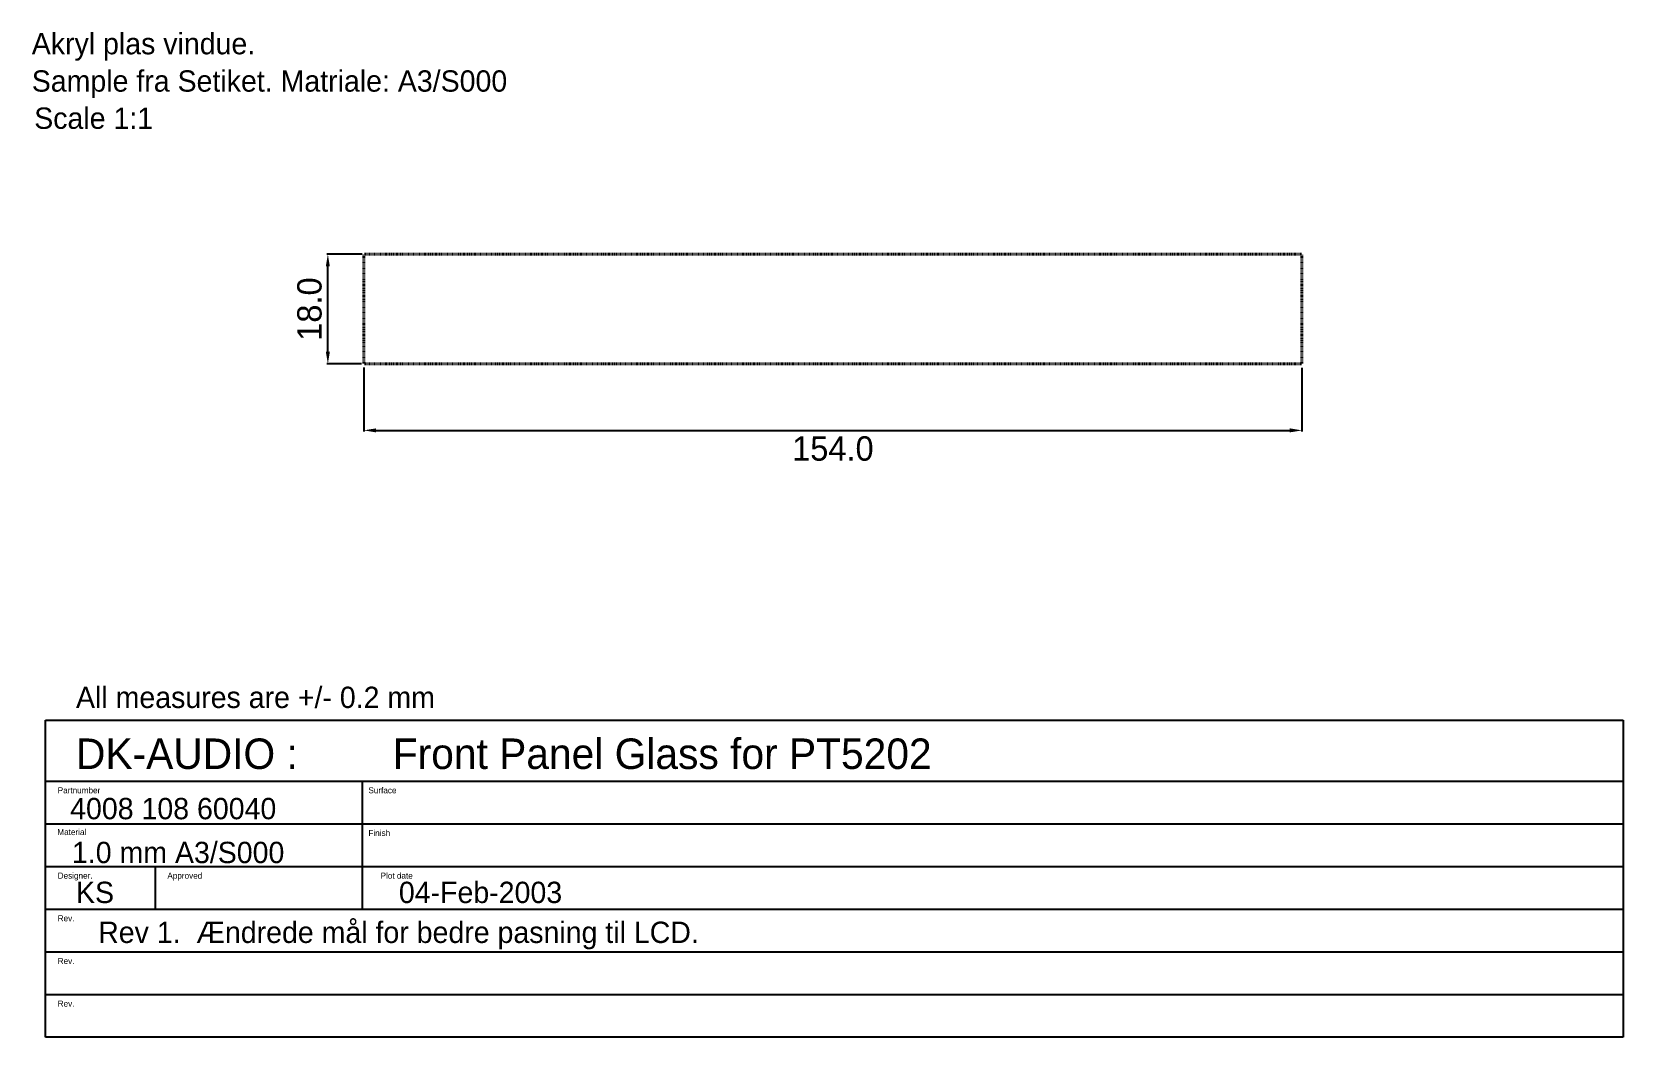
# Model space of a CAD drawing. Header units: millimetres. Extents: x 60 to 321, y -10 to 155.
import ezdxf

# ---------------------------------------------------------------- set-up
doc = ezdxf.new("R2010")
doc.units = ezdxf.units.MM
doc.linetypes.add('HIDDEN', pattern=[0.375, 0.25, -0.125])
doc.layers.add('kabinet', color=4, linetype='Continuous', lineweight=40)
doc.layers.add('kabinet_dim', color=7, linetype='Continuous')
doc.layers.add('kabinet_head', color=2, linetype='Continuous')
doc.dimstyles.new('DK-audio', dxfattribs={"dimtxt": 4, "dimasz": 2, "dimexe": 0.18, "dimexo": 0.0625, "dimgap": 1, "dimtad": 2, "dimdec": 1, "dimzin": 0, "dimdsep": 46, "dimtxsty": 'Standard', "dimcen": 5, "dimadec": 1, "dimazin": 0, "dimtfac": 1, "dimtdec": 1, "dimtofl": 0, "dimtmove": 2, "dimatfit": 3, "dimfxl": 0, "dimtolj": 1, "dimtzin": 0, "dimarcsym": 0})

# ---------------------------------------------------------------- blocks, each defined once
blk = doc.blocks.new('*D22')
at = {"layer": 'DEFPOINTS', "color": 0, "linetype": 'Continuous', "ltscale": 0.1}
for p in [(114.2, 100.2), (268.2, 100.1), (268.2, 89.8)]:
    blk.add_point(p, dxfattribs=at)
at = {"layer": 'kabinet_dim', "color": 0, "linetype": 'Continuous', "lineweight": -2, "ltscale": 0.1}
for p, q in [((114.2, 100.14), (114.2, 89.62)), ((268.2, 100.04), (268.2, 89.62)), ((116.2, 89.8), (266.2, 89.8))]:
    blk.add_line(p, q, dxfattribs=at)
at = {"layer": 'kabinet_dim', "color": 0, "linetype": 'Continuous', "ltscale": 0.1}
for points in [[(116.2, 90.13), (116.2, 89.47), (114.2, 89.8)], [(266.2, 90.13), (266.2, 89.47), (268.2, 89.8)]]:
    blk.add_solid(points, dxfattribs=at)
at = {"layer": 'kabinet_dim', "color": 0, "linetype": 'Continuous', "ltscale": 0.1, "insert": (191.2, 86.8), "char_height": 4, "attachment_point": 5}
blk.add_mtext('\\A1;154.0', dxfattribs=at)
blk = doc.blocks.new('*D23')
at = {"layer": 'DEFPOINTS', "color": 0, "linetype": 'Continuous', "ltscale": 0.1}
for p in [(108.3, 118.7), (114, 118.7), (113.9, 100.7)]:
    blk.add_point(p, dxfattribs=at)
at = {"layer": 'kabinet_dim', "color": 0, "linetype": 'Continuous', "lineweight": -2, "ltscale": 0.1}
for p, q in [((113.94, 118.7), (108.12, 118.7)), ((108.3, 102.7), (108.3, 116.7)), ((113.84, 100.7), (108.12, 100.7))]:
    blk.add_line(p, q, dxfattribs=at)
at = {"layer": 'kabinet_dim', "color": 0, "linetype": 'Continuous', "ltscale": 0.1}
for points in [[(107.97, 116.7), (108.63, 116.7), (108.3, 118.7)], [(107.97, 102.7), (108.63, 102.7), (108.3, 100.7)]]:
    blk.add_solid(points, dxfattribs=at)
at = {"layer": 'kabinet_dim', "color": 0, "linetype": 'Continuous', "ltscale": 0.1, "insert": (105.3, 109.7), "char_height": 4, "attachment_point": 5, "rotation": 90}
blk.add_mtext('\\A1;18.0', dxfattribs=at)

msp = doc.modelspace()

# ---------------------------------------------------------------- linework, layer by layer
at = {"layer": 'kabinet', "linetype": 'HIDDEN', "ltscale": 0.1}
for p, q in [((114.2, 100.7), (114.2, 118.7)), ((268.2, 118.7), (114.2, 118.7)), ((268.2, 100.7), (268.2, 118.7)), ((268.2, 100.7), (114.2, 100.7))]:
    msp.add_line(p, q, dxfattribs=at)
at = {"layer": 'kabinet_head'}
for p, q in [((61.96, -9.75), (61.96, 42.25)), ((61.96, 42.25), (320.92, 42.25)), ((320.92, 42.25), (320.92, -9.75)), ((320.92, -9.75), (61.96, -9.75))]:
    msp.add_line(p, q, dxfattribs=at)
at = {"layer": 'kabinet_head', "color": 2}
for p, q in [((61.96, 32.25), (320.92, 32.25)), ((113.96, 32.25), (113.96, 25.25)), ((61.96, 25.25), (320.92, 25.25)), ((113.96, 25.25), (113.96, 18.25)), ((61.96, 18.25), (320.92, 18.25)), ((79.96, 18.25), (79.96, 11.25)), ((113.96, 18.25), (113.96, 11.25)), ((61.96, 11.25), (320.92, 11.25)), ((61.96, 4.25), (320.92, 4.25)), ((61.96, -2.75), (320.92, -2.75))]:
    msp.add_line(p, q, dxfattribs=at)

# ---------------------------------------------------------------- texts
for s, p in [('Akryl plas vindue. ', (59.7, 151.5)), ('Sample fra Setiket. Matriale: A3/S000', (59.7, 145.37)), ('Scale 1:1', (60.1, 139.27)), ('All measures are +/- 0.2 mm', (66.96, 44.25)), ('4008 108 60040', (66, 26)), ('1.0 mm A3/S000', (66.3, 18.8)), ('KS', (66.96, 12.25)), ('04-Feb-2003', (119.96, 12.25)), ('Rev 1.  Ændrede mål for bedre pasning til LCD.', (70.6, 5.7))]:
    msp.add_text(s, height=3.5, dxfattribs=at).set_placement(p)
at = {"layer": 'kabinet_head'}
for s, p in [('DK-AUDIO :', (66.96, 34.25)), ('Front Panel Glass for PT5202', (118.96, 34.25))]:
    msp.add_text(s, height=5, dxfattribs=at).set_placement(p)
at = {"layer": 'kabinet_head', "color": 7}
for s, p in [('Partnumber', (63.96, 30.25)), ('Surface', (114.96, 30.25)), ('Material', (63.9, 23.4)), ('Finish', (114.96, 23.25)), ('Designer.', (63.96, 16.25)), ('Approved', (81.96, 16.25)), ('Plot date', (116.96, 16.25)), ('Rev.', (63.96, 9.25)), ('Rev.', (63.96, 2.25)), ('Rev.', (63.96, -4.75))]:
    msp.add_text(s, height=1, dxfattribs=at).set_placement(p)

# ---------------------------------------------------------------- dimensions: what is measured, and where the dimension line sits
at = {"layer": 'kabinet_dim', "linetype": 'Continuous', "ltscale": 0.1}
dim = msp.add_linear_dim(base=(108.3, 118.7), p1=(113.9, 100.7), p2=(114, 118.7), angle=90, dimstyle='DK-audio', dxfattribs=at)
dim.commit()
dim.dimension.update_dxf_attribs({"geometry": '*D23', "text_midpoint": (105.3, 109.7)})
dim = msp.add_linear_dim(base=(268.2, 89.8), p1=(114.2, 100.2), p2=(268.2, 100.1), dimstyle='DK-audio', dxfattribs=at)
dim.commit()
dim.dimension.update_dxf_attribs({"geometry": '*D22', "text_midpoint": (191.2, 86.8)})

doc.saveas('drawing.dxf')
